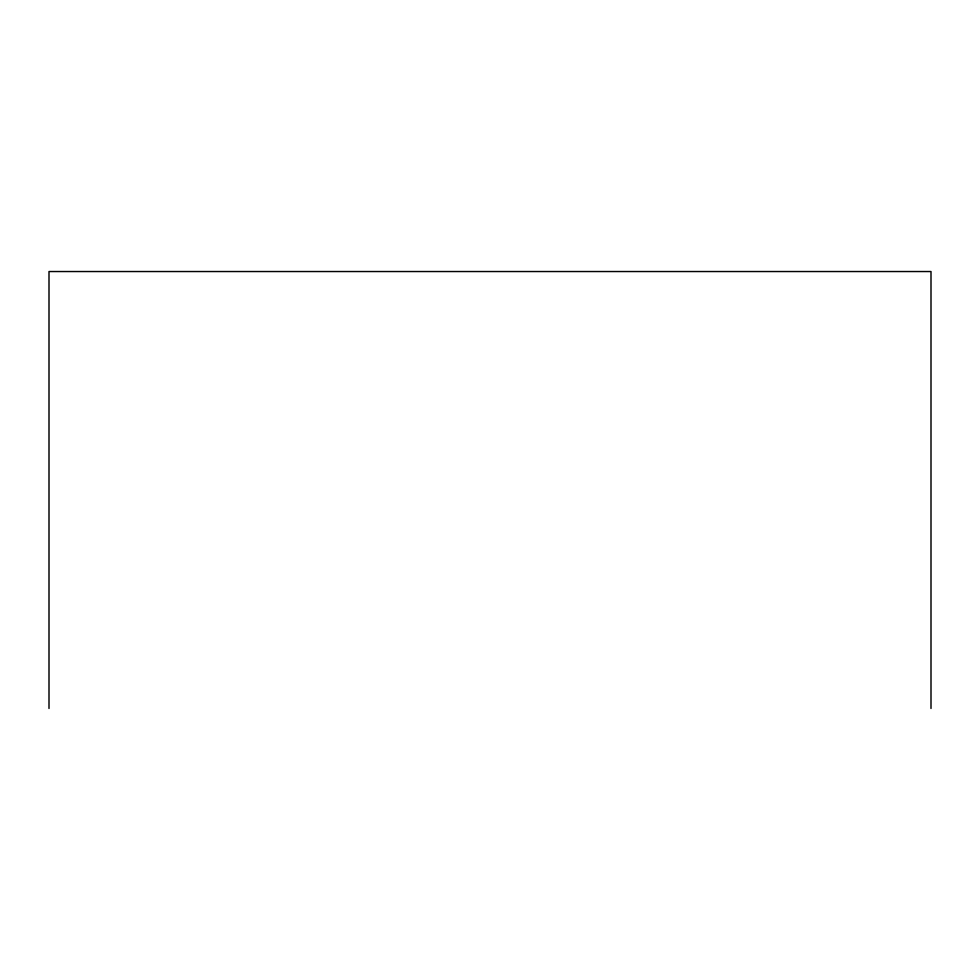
<?xml version="1.0" encoding="UTF-8"?>
<svg xmlns="http://www.w3.org/2000/svg" width="980" height="980" viewBox="0 0 980 980"><rect width="100%" height="100%" fill="white"/><g stroke="black" fill="none" stroke-linecap="round" stroke-linejoin="round"><path stroke-width="1.47" d="M931 708.467L931 271.534L49 271.534L49 708.467"/></g></svg>
